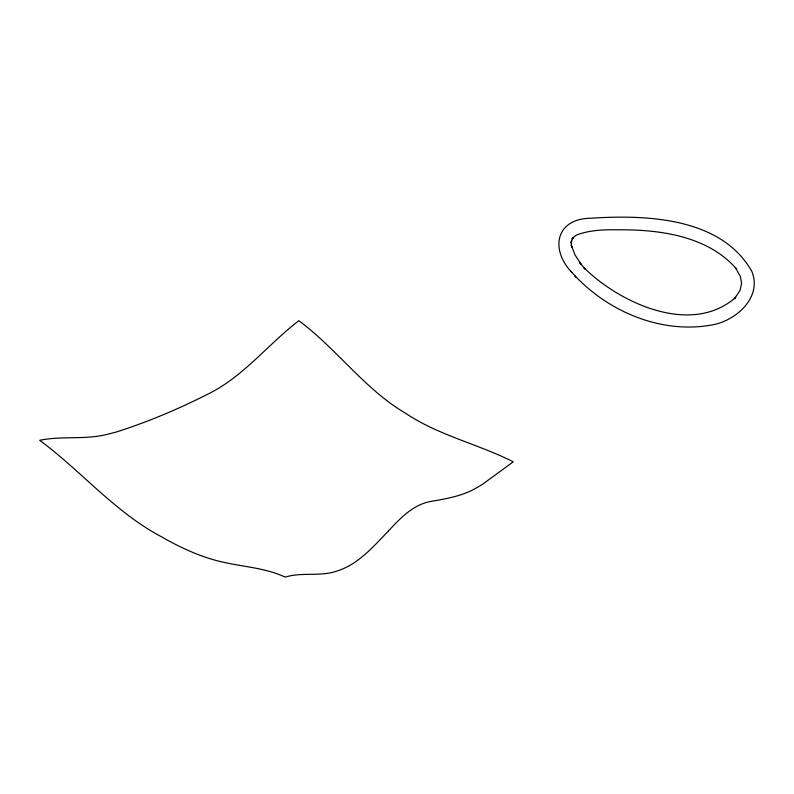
<?xml version="1.0" encoding="UTF-8"?>
<svg xmlns="http://www.w3.org/2000/svg" width="794" height="794" viewBox="0 0 794 794"><rect width="100%" height="100%" fill="white"/><g stroke="black" fill="none" stroke-linecap="round" stroke-linejoin="round"><path stroke-width="1.19" d="M570.529 270.843C604.601 310.305 660.082 334.651 712.278 324.895C735.899 320.736 762.409 297.482 751.868 271.498C721.25 216.98 645.423 214.638 590.349 218.251C555.651 218.816 549.984 249.515 571.819 272.392M574.667 275.786L575.918 277.285M741.596 283.359L740.097 290.286L734.44 298.802L735.701 297.393C691.346 336.319 619.757 303.179 583.818 267.558L585.059 269.057L579.967 262.963L581.258 264.511L575.035 254.973L571.362 245.277L571.809 247.242C569.645 241.247 573.466 235.223 579.57 233.922C595.381 228.851 612.343 229.774 628.729 229.873C667.198 230.726 710.332 238.518 736.653 269.156L735.363 267.598L740.336 276.421L741.596 283.359M571.511 240.81L571.075 242.756L571.531 240.81M573.268 237.495L571.968 238.934L573.328 237.466M388.445 530.958C373.21 546.768 357.896 564.871 336.061 571.323C319.555 576.811 301.71 571.918 285.185 577.119C265.206 567.75 242.805 566.866 221.625 561.834C199.88 556.822 179.504 547.185 160.249 536.099C114.435 511.574 80.988 470.812 39.7 440.303C62.557 435.559 86.417 440.263 109.125 433.832A193.041 125.234 -52.6 0 0 116.063 432.085C147.922 421.961 178.898 408.86 208.683 393.715C243.927 376.197 268.114 344.139 298.852 320.707C336.924 348.913 364.694 389.407 406.062 413.585C439.022 435.529 478.256 444.124 513.271 461.81L482.633 484.211A108.292 62.696 -60.1 0 1 476.479 487.873C462.604 495.962 446.655 498.751 431.063 501.401C413.148 504.428 400.255 518.313 388.445 530.958"/></g></svg>
